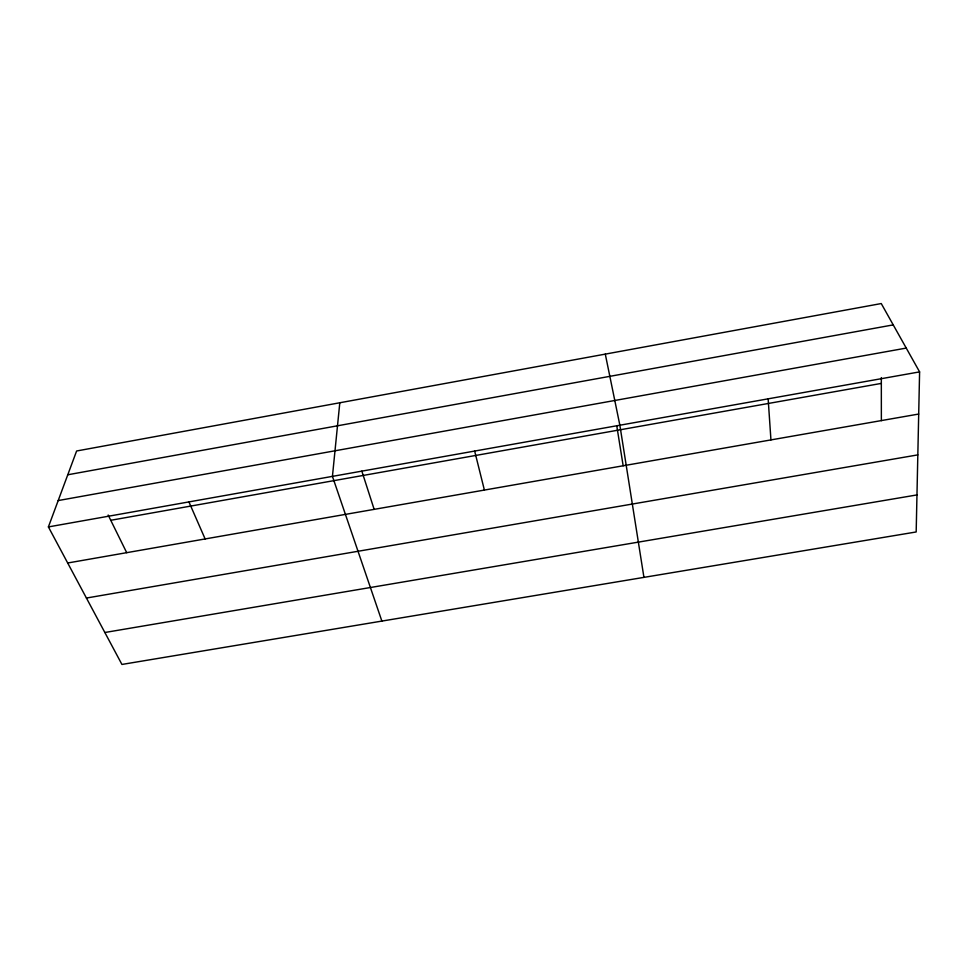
<?xml version="1.0" encoding="UTF-8"?>
<svg xmlns="http://www.w3.org/2000/svg" width="968" height="968" viewBox="0 0 968 968"><rect width="100%" height="100%" fill="white"/><g stroke="black" fill="none" stroke-linecap="round" stroke-linejoin="round"><path stroke-width="1.45" d="M919.6 371.881L916.176 531.964L121.932 664.447L48.4 526.919L76.617 450.991L881.255 303.553L919.6 371.881L48.4 526.919M339.804 402.761L332.435 476.377L381.876 621.093M67.772 474.78L893.222 324.885M58.201 500.565L906.242 348.081M110.751 520.288L881.328 383.401M67.687 563.001L918.692 414.05M86.418 598.043L917.821 454.887M104.847 632.503L916.974 494.926M108.162 515.024L126.711 552.692M188.929 501.908L205.131 538.946M361.838 471.138L374.156 509.374M474.659 451.064L484.387 490.062M605.29 354.119L619.859 425.218L643.938 577.376M616.785 425.944L623.162 465.789M768.144 398.828L770.939 439.908M881.328 377.581L881.364 420.656"/></g></svg>
